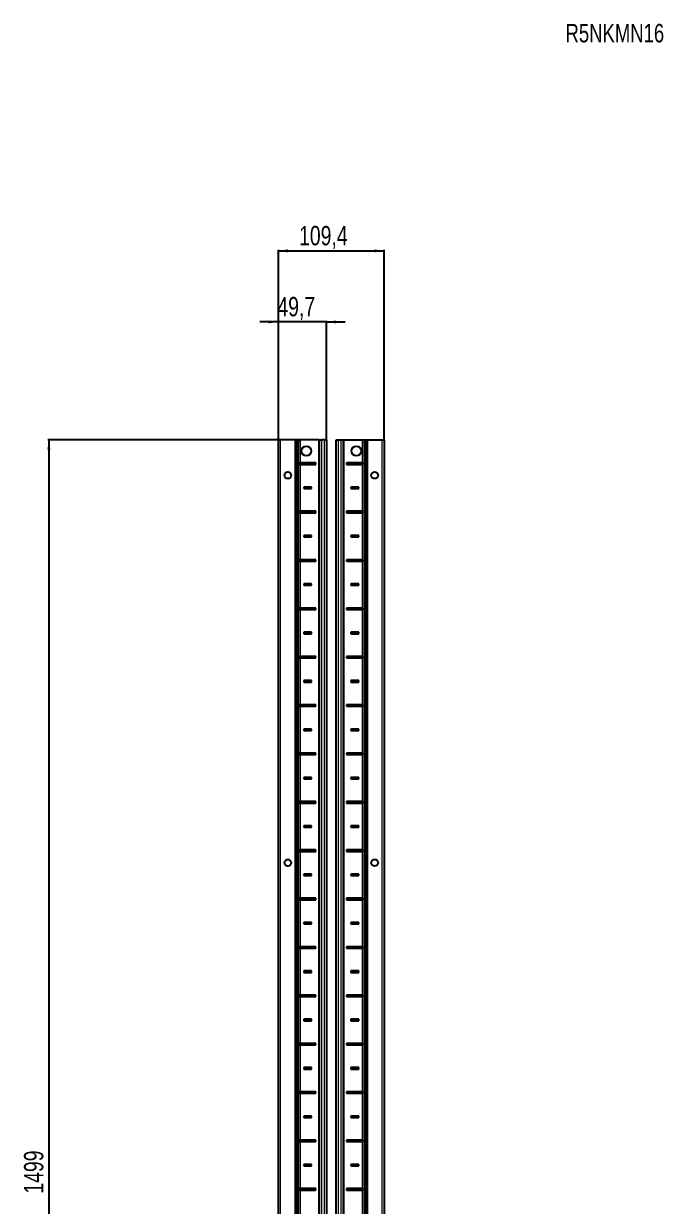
# Model space of a CAD drawing. Header units: millimetres. Extents: x -199 to 1318, y -1371 to 1077.
# Drawn here: x -199 to 462, y -145 to 1077 of the extents above; entities that cross this region are included whole.
import ezdxf

# ---------------------------------------------------------------- set-up
doc = ezdxf.new("R2010")
doc.units = ezdxf.units.MM
doc.layers.add('FORMAT', color=7, linetype='Continuous')
doc.styles.add('SLDTEXTSTYLE0', font='TXT', dxfattribs={"width": 0.75})
doc.dimstyles.new('SLDDIMSTYLE0', dxfattribs={"dimtxt": 20, "dimasz": 10, "dimexe": 0, "dimexo": 0.0625, "dimgap": 5, "dimtad": 2, "dimdec": 1, "dimrnd": 1e-09, "dimzin": 12, "dimdsep": 46, "dimtxsty": 'SLDTEXTSTYLE0', "dimsah": 1, "dimcen": 0.09, "dimadec": 0, "dimazin": 3, "dimtfac": 1, "dimtofl": 0, "dimtmove": 0, "dimatfit": 3, "dimfxl": 0, "dimfrac": 2, "dimtolj": 1, "dimtzin": 12, "dimarcsym": 0})
doc.dimstyles.new('SLDDIMSTYLE1', dxfattribs={"dimtxt": 20, "dimasz": 10, "dimexe": 0, "dimexo": 0.0625, "dimgap": 5, "dimtad": 2, "dimdec": 1, "dimrnd": 1e-09, "dimzin": 12, "dimdsep": 46, "dimtxsty": 'SLDTEXTSTYLE0', "dimsah": 1, "dimcen": 0.09, "dimadec": 0, "dimazin": 3, "dimtfac": 1, "dimtmove": 0, "dimatfit": 0, "dimfxl": 0, "dimfrac": 2, "dimtolj": 1, "dimtzin": 12, "dimarcsym": 0})

# ---------------------------------------------------------------- blocks, each defined once
blk = doc.blocks.new('_D')
at = {"layer": 'FORMAT'}
for p, q in [((86.4, 647.2), (-174.2, 647.2)), ((-173.2, 647.2), (-173.2, -851.8)), ((86.4, -851.8), (-174.2, -851.8))]:
    blk.add_line(p, q, dxfattribs=at)
for points in [[(-173.2, 647.2), (-174.7, 637.2), (-171.6, 637.2)], [(-173.2, -851.8), (-171.6, -841.8), (-174.7, -841.8)]]:
    blk.add_solid(points, dxfattribs=at)
at = {"layer": 'FORMAT', "insert": (-198.9, -131.8), "char_height": 20, "attachment_point": 1, "rotation": 90, "style": 'SLDTEXTSTYLE0'}
blk.add_mtext('1499', dxfattribs=at)
blk = doc.blocks.new('_D_1')
at = {"layer": 'FORMAT'}
for p, q in [((64, 647.2), (64, 843.6)), ((173.4, 647.2), (173.4, 843.6)), ((64, 842.6), (173.4, 842.6))]:
    blk.add_line(p, q, dxfattribs=at)
for points in [[(64, 842.6), (74, 841.1), (74, 844.2)], [(173.4, 842.6), (163.4, 844.2), (163.4, 841.1)]]:
    blk.add_solid(points, dxfattribs=at)
at = {"layer": 'FORMAT', "insert": (85.4, 868.4), "char_height": 20, "attachment_point": 1, "style": 'SLDTEXTSTYLE0'}
blk.add_mtext('109,4', dxfattribs=at)
blk = doc.blocks.new('_D_2')
at = {"layer": 'FORMAT'}
for p, q in [((64, 647.2), (64, 770.2)), ((113.7, 647.2), (113.7, 770.2)), ((64, 769.2), (44.7, 769.2)), ((113.7, 769.2), (64, 769.2)), ((113.7, 769.2), (132.9, 769.2))]:
    blk.add_line(p, q, dxfattribs=at)
for points in [[(64, 769.2), (54, 770.7), (54, 767.7)], [(113.7, 769.2), (123.7, 767.7), (123.7, 770.7)]]:
    blk.add_solid(points, dxfattribs=at)
at = {"layer": 'FORMAT', "insert": (63, 795), "char_height": 20, "attachment_point": 1, "style": 'SLDTEXTSTYLE0'}
blk.add_mtext('49,7', dxfattribs=at)

msp = doc.modelspace()

# ---------------------------------------------------------------- linework, layer by layer
at = {"color": 7, "linetype": 'Continuous', "lineweight": 25}
for p, q in [((63.98, -851.79), (63.98, 647.21)), ((63.98, 647.21), (65.98, 647.21)), ((81.33, 647.21), (65.98, 647.21)), ((81.33, 647.21), (81.98, 647.21)), ((81.98, -851.79), (81.98, 647.21)), ((81.98, 647.21), (82.56, 647.21)), ((83.77, 647.21), (82.56, 647.21)), ((83.77, -851.79), (83.77, 647.21)), ((83.8, 647.21), (83.77, 647.21)), ((83.8, -851.79), (83.8, 647.21)), ((85.01, 647.21), (83.8, 647.21)), ((85.01, 647.21), (86.42, 647.21)), ((105.83, 647.21), (86.42, 647.21)), ((105.83, 647.21), (106.48, 647.21)), ((106.48, -851.79), (106.48, 647.21)), ((106.48, 647.21), (108.48, 647.21)), ((111.68, 647.21), (108.48, 647.21)), ((111.68, 647.21), (113.68, 647.21)), ((113.68, 647.21), (113.68, -851.79)), ((123.68, -851.79), (123.68, 647.21)), ((123.68, 647.21), (125.68, 647.21)), ((125.68, 647.21), (128.88, 647.21)), ((128.88, 647.21), (130.88, 647.21)), ((130.88, 647.21), (130.88, -851.79)), ((130.88, 647.21), (131.53, 647.21)), ((131.53, 647.21), (150.93, 647.21)), ((150.93, 647.21), (152.34, 647.21)), ((152.34, 647.21), (153.55, 647.21)), ((153.55, 647.21), (153.55, -851.79)), ((153.55, 647.21), (153.58, 647.21)), ((153.58, 647.21), (153.58, -851.79)), ((153.58, 647.21), (154.79, 647.21)), ((154.79, 647.21), (155.38, 647.21)), ((155.38, 647.21), (155.38, -851.79)), ((155.38, 647.21), (156.03, 647.21)), ((156.03, 647.21), (171.38, 647.21)), ((171.38, 647.21), (173.38, 647.21)), ((173.38, 647.21), (173.38, -851.79)), ((102.83, 623.46), (86.42, 623.46)), ((102.08, 622.71), (102.83, 623.46)), ((102.83, 621.96), (102.83, 623.46)), ((150.93, 623.46), (134.53, 623.46)), ((134.53, 623.46), (134.53, 621.96)), ((135.28, 622.71), (134.53, 623.46)), ((85.93, 623.35), (85.93, 622.06)), ((86.58, 622.71), (85.93, 623.35)), ((86.58, 622.71), (85.93, 622.06)), ((86.42, 621.96), (102.83, 621.96)), ((102.08, 622.71), (86.58, 622.71)), ((102.08, 622.71), (102.83, 621.96)), ((135.28, 622.71), (134.53, 621.96)), ((134.53, 621.96), (150.93, 621.96)), ((135.28, 622.71), (150.78, 622.71)), ((150.78, 622.71), (151.42, 623.35)), ((150.78, 622.71), (151.42, 622.06)), ((151.42, 622.06), (151.42, 623.35)), ((98.33, 598.46), (90.33, 598.46)), ((90.33, 598.46), (90.33, 596.96)), ((91.08, 597.71), (90.33, 598.46)), ((91.08, 597.71), (90.33, 596.96)), ((90.33, 596.96), (98.33, 596.96)), ((97.58, 597.71), (91.08, 597.71)), ((97.58, 597.71), (98.33, 598.46)), ((97.58, 597.71), (98.33, 596.96)), ((98.33, 596.96), (98.33, 598.46)), ((139.78, 597.71), (139.03, 598.46)), ((139.03, 598.46), (139.03, 596.96)), ((147.03, 598.46), (139.03, 598.46)), ((139.78, 597.71), (139.03, 596.96)), ((139.03, 596.96), (147.03, 596.96)), ((139.78, 597.71), (146.28, 597.71)), ((146.28, 597.71), (147.03, 598.46)), ((146.28, 597.71), (147.03, 596.96)), ((147.03, 596.96), (147.03, 598.46)), ((85.93, 573.35), (85.93, 572.06)), ((86.58, 572.71), (85.93, 573.35)), ((86.58, 572.71), (85.93, 572.06)), ((102.83, 573.46), (86.42, 573.46)), ((86.42, 571.96), (102.83, 571.96)), ((102.08, 572.71), (86.58, 572.71)), ((102.08, 572.71), (102.83, 573.46)), ((102.08, 572.71), (102.83, 571.96)), ((102.83, 571.96), (102.83, 573.46)), ((135.28, 572.71), (134.53, 573.46)), ((134.53, 573.46), (134.53, 571.96)), ((150.93, 573.46), (134.53, 573.46)), ((135.28, 572.71), (134.53, 571.96)), ((134.53, 571.96), (150.93, 571.96)), ((135.28, 572.71), (150.78, 572.71)), ((150.78, 572.71), (151.42, 573.35)), ((150.78, 572.71), (151.42, 572.06)), ((151.42, 572.06), (151.42, 573.35)), ((98.33, 548.46), (90.33, 548.46)), ((90.33, 548.46), (90.33, 546.96)), ((91.08, 547.71), (90.33, 548.46)), ((91.08, 547.71), (90.33, 546.96)), ((90.33, 546.96), (98.33, 546.96)), ((97.58, 547.71), (91.08, 547.71)), ((97.58, 547.71), (98.33, 548.46)), ((97.58, 547.71), (98.33, 546.96)), ((98.33, 546.96), (98.33, 548.46)), ((147.03, 548.46), (139.03, 548.46)), ((139.03, 548.46), (139.03, 546.96)), ((139.78, 547.71), (139.03, 548.46)), ((139.78, 547.71), (139.03, 546.96)), ((139.03, 546.96), (147.03, 546.96)), ((139.78, 547.71), (146.28, 547.71)), ((146.28, 547.71), (147.03, 548.46)), ((146.28, 547.71), (147.03, 546.96)), ((147.03, 546.96), (147.03, 548.46)), ((85.93, 523.35), (85.93, 522.06)), ((86.58, 522.71), (85.93, 523.35)), ((86.58, 522.71), (85.93, 522.06)), ((102.83, 523.46), (86.42, 523.46)), ((86.42, 521.96), (102.83, 521.96)), ((102.08, 522.71), (86.58, 522.71)), ((102.08, 522.71), (102.83, 523.46)), ((102.08, 522.71), (102.83, 521.96)), ((102.83, 521.96), (102.83, 523.46)), ((135.28, 522.71), (134.53, 523.46)), ((150.93, 523.46), (134.53, 523.46)), ((134.53, 523.46), (134.53, 521.96)), ((135.28, 522.71), (134.53, 521.96)), ((134.53, 521.96), (150.93, 521.96)), ((135.28, 522.71), (150.78, 522.71)), ((150.78, 522.71), (151.42, 523.35)), ((150.78, 522.71), (151.42, 522.06)), ((151.42, 522.06), (151.42, 523.35)), ((98.33, 498.46), (90.33, 498.46)), ((90.33, 498.46), (90.33, 496.96)), ((91.08, 497.71), (90.33, 498.46)), ((91.08, 497.71), (90.33, 496.96)), ((90.33, 496.96), (98.33, 496.96)), ((97.58, 497.71), (91.08, 497.71)), ((97.58, 497.71), (98.33, 498.46)), ((97.58, 497.71), (98.33, 496.96)), ((98.33, 496.96), (98.33, 498.46)), ((147.03, 498.46), (139.03, 498.46)), ((139.03, 498.46), (139.03, 496.96)), ((139.78, 497.71), (139.03, 498.46)), ((139.78, 497.71), (139.03, 496.96)), ((139.03, 496.96), (147.03, 496.96)), ((139.78, 497.71), (146.28, 497.71)), ((146.28, 497.71), (147.03, 498.46)), ((146.28, 497.71), (147.03, 496.96)), ((147.03, 496.96), (147.03, 498.46)), ((85.93, 473.35), (85.93, 472.06)), ((86.58, 472.71), (85.93, 473.35)), ((86.58, 472.71), (85.93, 472.06)), ((102.83, 473.46), (86.42, 473.46)), ((86.42, 471.96), (102.83, 471.96)), ((102.08, 472.71), (86.58, 472.71)), ((102.08, 472.71), (102.83, 473.46)), ((102.08, 472.71), (102.83, 471.96)), ((102.83, 471.96), (102.83, 473.46)), ((135.28, 472.71), (134.53, 473.46)), ((150.93, 473.46), (134.53, 473.46)), ((134.53, 473.46), (134.53, 471.96)), ((135.28, 472.71), (134.53, 471.96)), ((134.53, 471.96), (150.93, 471.96)), ((135.28, 472.71), (150.78, 472.71)), ((150.78, 472.71), (151.42, 473.35)), ((150.78, 472.71), (151.42, 472.06)), ((151.42, 472.06), (151.42, 473.35)), ((98.33, 448.46), (90.33, 448.46)), ((90.33, 448.46), (90.33, 446.96)), ((91.08, 447.71), (90.33, 448.46)), ((91.08, 447.71), (90.33, 446.96)), ((90.33, 446.96), (98.33, 446.96)), ((97.58, 447.71), (91.08, 447.71)), ((97.58, 447.71), (98.33, 448.46)), ((97.58, 447.71), (98.33, 446.96)), ((98.33, 446.96), (98.33, 448.46)), ((147.03, 448.46), (139.03, 448.46)), ((139.03, 448.46), (139.03, 446.96)), ((139.78, 447.71), (139.03, 448.46)), ((139.78, 447.71), (139.03, 446.96)), ((139.03, 446.96), (147.03, 446.96)), ((139.78, 447.71), (146.28, 447.71)), ((146.28, 447.71), (147.03, 448.46)), ((146.28, 447.71), (147.03, 446.96)), ((147.03, 446.96), (147.03, 448.46)), ((85.93, 423.35), (85.93, 422.06)), ((86.58, 422.71), (85.93, 423.35)), ((86.58, 422.71), (85.93, 422.06)), ((102.83, 423.46), (86.42, 423.46)), ((86.42, 421.96), (102.83, 421.96)), ((102.08, 422.71), (86.58, 422.71)), ((102.08, 422.71), (102.83, 423.46)), ((102.08, 422.71), (102.83, 421.96)), ((102.83, 421.96), (102.83, 423.46)), ((150.93, 423.46), (134.53, 423.46)), ((134.53, 423.46), (134.53, 421.96)), ((135.28, 422.71), (134.53, 423.46)), ((135.28, 422.71), (134.53, 421.96)), ((134.53, 421.96), (150.93, 421.96)), ((135.28, 422.71), (150.78, 422.71)), ((150.78, 422.71), (151.42, 423.35)), ((150.78, 422.71), (151.42, 422.06)), ((151.42, 422.06), (151.42, 423.35)), ((98.33, 398.46), (90.33, 398.46)), ((90.33, 398.46), (90.33, 396.96)), ((91.08, 397.71), (90.33, 398.46)), ((91.08, 397.71), (90.33, 396.96)), ((90.33, 396.96), (98.33, 396.96)), ((97.58, 397.71), (91.08, 397.71)), ((97.58, 397.71), (98.33, 398.46)), ((97.58, 397.71), (98.33, 396.96)), ((98.33, 396.96), (98.33, 398.46)), ((147.03, 398.46), (139.03, 398.46)), ((139.03, 398.46), (139.03, 396.96)), ((139.78, 397.71), (139.03, 398.46)), ((139.78, 397.71), (139.03, 396.96)), ((139.03, 396.96), (147.03, 396.96)), ((139.78, 397.71), (146.28, 397.71)), ((146.28, 397.71), (147.03, 398.46)), ((146.28, 397.71), (147.03, 396.96)), ((147.03, 396.96), (147.03, 398.46)), ((85.93, 373.35), (85.93, 372.06)), ((86.58, 372.71), (85.93, 373.35)), ((86.58, 372.71), (85.93, 372.06)), ((102.83, 373.46), (86.42, 373.46)), ((86.42, 371.96), (102.83, 371.96)), ((102.08, 372.71), (86.58, 372.71)), ((102.08, 372.71), (102.83, 373.46)), ((102.08, 372.71), (102.83, 371.96)), ((102.83, 371.96), (102.83, 373.46)), ((150.93, 373.46), (134.53, 373.46)), ((134.53, 373.46), (134.53, 371.96)), ((135.28, 372.71), (134.53, 373.46)), ((135.28, 372.71), (134.53, 371.96)), ((134.53, 371.96), (150.93, 371.96)), ((135.28, 372.71), (150.78, 372.71)), ((150.78, 372.71), (151.42, 373.35)), ((150.78, 372.71), (151.42, 372.06)), ((151.42, 372.06), (151.42, 373.35)), ((98.33, 348.46), (90.33, 348.46)), ((90.33, 348.46), (90.33, 346.96)), ((91.08, 347.71), (90.33, 348.46)), ((91.08, 347.71), (90.33, 346.96)), ((90.33, 346.96), (98.33, 346.96)), ((97.58, 347.71), (91.08, 347.71)), ((97.58, 347.71), (98.33, 348.46)), ((97.58, 347.71), (98.33, 346.96)), ((98.33, 346.96), (98.33, 348.46)), ((147.03, 348.46), (139.03, 348.46)), ((139.03, 348.46), (139.03, 346.96)), ((139.78, 347.71), (139.03, 348.46)), ((139.78, 347.71), (139.03, 346.96)), ((139.03, 346.96), (147.03, 346.96)), ((139.78, 347.71), (146.28, 347.71)), ((146.28, 347.71), (147.03, 348.46)), ((146.28, 347.71), (147.03, 346.96)), ((147.03, 346.96), (147.03, 348.46)), ((85.93, 323.35), (85.93, 322.06)), ((86.58, 322.71), (85.93, 323.35)), ((86.58, 322.71), (85.93, 322.06)), ((102.83, 323.46), (86.42, 323.46)), ((86.42, 321.96), (102.83, 321.96)), ((102.08, 322.71), (86.58, 322.71)), ((102.08, 322.71), (102.83, 323.46)), ((102.08, 322.71), (102.83, 321.96)), ((102.83, 321.96), (102.83, 323.46)), ((150.93, 323.46), (134.53, 323.46)), ((134.53, 323.46), (134.53, 321.96)), ((135.28, 322.71), (134.53, 323.46)), ((135.28, 322.71), (134.53, 321.96)), ((134.53, 321.96), (150.93, 321.96)), ((135.28, 322.71), (150.78, 322.71)), ((150.78, 322.71), (151.42, 323.35)), ((150.78, 322.71), (151.42, 322.06)), ((151.42, 322.06), (151.42, 323.35)), ((98.33, 298.46), (90.33, 298.46)), ((90.33, 298.46), (90.33, 296.96)), ((91.08, 297.71), (90.33, 298.46)), ((91.08, 297.71), (90.33, 296.96)), ((90.33, 296.96), (98.33, 296.96)), ((97.58, 297.71), (91.08, 297.71)), ((97.58, 297.71), (98.33, 298.46)), ((97.58, 297.71), (98.33, 296.96)), ((98.33, 296.96), (98.33, 298.46)), ((147.03, 298.46), (139.03, 298.46)), ((139.03, 298.46), (139.03, 296.96)), ((139.78, 297.71), (139.03, 298.46)), ((139.78, 297.71), (139.03, 296.96)), ((139.03, 296.96), (147.03, 296.96)), ((139.78, 297.71), (146.28, 297.71)), ((146.28, 297.71), (147.03, 298.46)), ((146.28, 297.71), (147.03, 296.96)), ((147.03, 296.96), (147.03, 298.46)), ((85.93, 273.35), (85.93, 272.06)), ((86.58, 272.71), (85.93, 273.35)), ((86.58, 272.71), (85.93, 272.06)), ((102.83, 273.46), (86.42, 273.46)), ((86.42, 271.96), (102.83, 271.96)), ((102.08, 272.71), (86.58, 272.71)), ((102.08, 272.71), (102.83, 273.46)), ((102.08, 272.71), (102.83, 271.96)), ((102.83, 271.96), (102.83, 273.46)), ((150.93, 273.46), (134.53, 273.46)), ((134.53, 273.46), (134.53, 271.96)), ((135.28, 272.71), (134.53, 273.46)), ((135.28, 272.71), (134.53, 271.96)), ((134.53, 271.96), (150.93, 271.96)), ((135.28, 272.71), (150.78, 272.71)), ((150.78, 272.71), (151.42, 273.35)), ((150.78, 272.71), (151.42, 272.06)), ((151.42, 272.06), (151.42, 273.35)), ((98.33, 248.46), (90.33, 248.46)), ((90.33, 248.46), (90.33, 246.96)), ((91.08, 247.71), (90.33, 248.46)), ((91.08, 247.71), (90.33, 246.96)), ((90.33, 246.96), (98.33, 246.96)), ((97.58, 247.71), (91.08, 247.71)), ((97.58, 247.71), (98.33, 248.46)), ((97.58, 247.71), (98.33, 246.96)), ((98.33, 246.96), (98.33, 248.46)), ((147.03, 248.46), (139.03, 248.46)), ((139.03, 248.46), (139.03, 246.96)), ((139.78, 247.71), (139.03, 248.46)), ((139.78, 247.71), (139.03, 246.96)), ((139.03, 246.96), (147.03, 246.96)), ((139.78, 247.71), (146.28, 247.71)), ((146.28, 247.71), (147.03, 248.46)), ((146.28, 247.71), (147.03, 246.96)), ((147.03, 246.96), (147.03, 248.46)), ((85.93, 223.35), (85.93, 222.06)), ((86.58, 222.71), (85.93, 223.35)), ((86.58, 222.71), (85.93, 222.06)), ((102.83, 223.46), (86.42, 223.46)), ((86.42, 221.96), (102.83, 221.96)), ((102.08, 222.71), (86.58, 222.71)), ((102.08, 222.71), (102.83, 223.46)), ((102.08, 222.71), (102.83, 221.96)), ((102.83, 221.96), (102.83, 223.46)), ((150.93, 223.46), (134.53, 223.46)), ((134.53, 223.46), (134.53, 221.96)), ((135.28, 222.71), (134.53, 223.46)), ((135.28, 222.71), (134.53, 221.96)), ((134.53, 221.96), (150.93, 221.96)), ((135.28, 222.71), (150.78, 222.71)), ((150.78, 222.71), (151.42, 223.35)), ((150.78, 222.71), (151.42, 222.06)), ((151.42, 222.06), (151.42, 223.35)), ((98.33, 198.46), (90.33, 198.46)), ((90.33, 198.46), (90.33, 196.96)), ((91.08, 197.71), (90.33, 198.46)), ((91.08, 197.71), (90.33, 196.96)), ((90.33, 196.96), (98.33, 196.96)), ((97.58, 197.71), (91.08, 197.71)), ((97.58, 197.71), (98.33, 198.46)), ((97.58, 197.71), (98.33, 196.96)), ((98.33, 196.96), (98.33, 198.46)), ((147.03, 198.46), (139.03, 198.46)), ((139.03, 198.46), (139.03, 196.96)), ((139.78, 197.71), (139.03, 198.46)), ((139.78, 197.71), (139.03, 196.96)), ((139.03, 196.96), (147.03, 196.96)), ((139.78, 197.71), (146.28, 197.71)), ((146.28, 197.71), (147.03, 198.46)), ((146.28, 197.71), (147.03, 196.96)), ((147.03, 196.96), (147.03, 198.46)), ((85.93, 173.35), (85.93, 172.06)), ((86.58, 172.71), (85.93, 173.35)), ((86.58, 172.71), (85.93, 172.06)), ((102.83, 173.46), (86.42, 173.46)), ((86.42, 171.96), (102.83, 171.96)), ((102.08, 172.71), (86.58, 172.71)), ((102.08, 172.71), (102.83, 173.46)), ((102.08, 172.71), (102.83, 171.96)), ((102.83, 171.96), (102.83, 173.46)), ((150.93, 173.46), (134.53, 173.46)), ((134.53, 173.46), (134.53, 171.96)), ((135.28, 172.71), (134.53, 173.46)), ((135.28, 172.71), (134.53, 171.96)), ((134.53, 171.96), (150.93, 171.96)), ((135.28, 172.71), (150.78, 172.71)), ((150.78, 172.71), (151.42, 173.35)), ((150.78, 172.71), (151.42, 172.06)), ((151.42, 172.06), (151.42, 173.35)), ((98.33, 148.46), (90.33, 148.46)), ((90.33, 148.46), (90.33, 146.96)), ((91.08, 147.71), (90.33, 148.46)), ((91.08, 147.71), (90.33, 146.96)), ((90.33, 146.96), (98.33, 146.96)), ((97.58, 147.71), (91.08, 147.71)), ((97.58, 147.71), (98.33, 148.46)), ((97.58, 147.71), (98.33, 146.96)), ((98.33, 146.96), (98.33, 148.46)), ((147.03, 148.46), (139.03, 148.46)), ((139.03, 148.46), (139.03, 146.96)), ((139.78, 147.71), (139.03, 148.46)), ((139.78, 147.71), (139.03, 146.96)), ((139.03, 146.96), (147.03, 146.96)), ((139.78, 147.71), (146.28, 147.71)), ((146.28, 147.71), (147.03, 148.46)), ((146.28, 147.71), (147.03, 146.96)), ((147.03, 146.96), (147.03, 148.46)), ((85.93, 123.35), (85.93, 122.06)), ((86.58, 122.71), (85.93, 123.35)), ((86.58, 122.71), (85.93, 122.06)), ((102.83, 123.46), (86.42, 123.46)), ((102.08, 122.71), (86.58, 122.71)), ((102.08, 122.71), (102.83, 123.46)), ((102.08, 122.71), (102.83, 121.96)), ((102.83, 121.96), (102.83, 123.46)), ((150.93, 123.46), (134.53, 123.46)), ((134.53, 123.46), (134.53, 121.96)), ((135.28, 122.71), (134.53, 123.46)), ((135.28, 122.71), (134.53, 121.96)), ((135.28, 122.71), (150.78, 122.71)), ((150.78, 122.71), (151.42, 123.35)), ((150.78, 122.71), (151.42, 122.06)), ((151.42, 122.06), (151.42, 123.35)), ((86.42, 121.96), (102.83, 121.96)), ((134.53, 121.96), (150.93, 121.96)), ((98.33, 98.46), (90.33, 98.46)), ((90.33, 98.46), (90.33, 96.96)), ((91.08, 97.71), (90.33, 98.46)), ((97.58, 97.71), (98.33, 98.46)), ((98.33, 96.96), (98.33, 98.46)), ((147.03, 98.46), (139.03, 98.46)), ((139.03, 98.46), (139.03, 96.96)), ((139.78, 97.71), (139.03, 98.46)), ((146.28, 97.71), (147.03, 98.46)), ((147.03, 96.96), (147.03, 98.46)), ((91.08, 97.71), (90.33, 96.96)), ((90.33, 96.96), (98.33, 96.96)), ((97.58, 97.71), (91.08, 97.71)), ((97.58, 97.71), (98.33, 96.96)), ((139.78, 97.71), (139.03, 96.96)), ((139.03, 96.96), (147.03, 96.96)), ((139.78, 97.71), (146.28, 97.71)), ((146.28, 97.71), (147.03, 96.96)), ((85.93, 73.35), (85.93, 72.06)), ((86.58, 72.71), (85.93, 73.35)), ((102.83, 73.46), (86.42, 73.46)), ((102.08, 72.71), (102.83, 73.46)), ((102.83, 71.96), (102.83, 73.46)), ((150.93, 73.46), (134.53, 73.46)), ((134.53, 73.46), (134.53, 71.96)), ((135.28, 72.71), (134.53, 73.46)), ((150.78, 72.71), (151.42, 73.35)), ((151.42, 72.06), (151.42, 73.35)), ((86.58, 72.71), (85.93, 72.06)), ((86.42, 71.96), (102.83, 71.96)), ((102.08, 72.71), (86.58, 72.71)), ((102.08, 72.71), (102.83, 71.96)), ((135.28, 72.71), (134.53, 71.96)), ((134.53, 71.96), (150.93, 71.96)), ((135.28, 72.71), (150.78, 72.71)), ((150.78, 72.71), (151.42, 72.06)), ((98.33, 48.46), (90.33, 48.46)), ((90.33, 48.46), (90.33, 46.96)), ((91.08, 47.71), (90.33, 48.46)), ((91.08, 47.71), (90.33, 46.96)), ((90.33, 46.96), (98.33, 46.96)), ((97.58, 47.71), (91.08, 47.71)), ((97.58, 47.71), (98.33, 48.46)), ((97.58, 47.71), (98.33, 46.96)), ((98.33, 46.96), (98.33, 48.46)), ((147.03, 48.46), (139.03, 48.46)), ((139.03, 48.46), (139.03, 46.96)), ((139.78, 47.71), (139.03, 48.46)), ((139.78, 47.71), (139.03, 46.96)), ((139.03, 46.96), (147.03, 46.96)), ((139.78, 47.71), (146.28, 47.71)), ((146.28, 47.71), (147.03, 48.46)), ((146.28, 47.71), (147.03, 46.96)), ((147.03, 46.96), (147.03, 48.46)), ((85.93, 23.35), (85.93, 22.06)), ((86.58, 22.71), (85.93, 23.35)), ((86.58, 22.71), (85.93, 22.06)), ((102.83, 23.46), (86.42, 23.46)), ((86.42, 21.96), (102.83, 21.96)), ((102.08, 22.71), (86.58, 22.71)), ((102.08, 22.71), (102.83, 23.46)), ((102.08, 22.71), (102.83, 21.96)), ((102.83, 21.96), (102.83, 23.46)), ((150.93, 23.46), (134.53, 23.46)), ((134.53, 23.46), (134.53, 21.96)), ((135.28, 22.71), (134.53, 23.46)), ((135.28, 22.71), (134.53, 21.96)), ((134.53, 21.96), (150.93, 21.96)), ((135.28, 22.71), (150.78, 22.71)), ((150.78, 22.71), (151.42, 23.35)), ((150.78, 22.71), (151.42, 22.06)), ((151.42, 22.06), (151.42, 23.35)), ((98.33, -1.54), (90.33, -1.54)), ((90.33, -1.54), (90.33, -3.04)), ((91.08, -2.29), (90.33, -1.54)), ((91.08, -2.29), (90.33, -3.04)), ((90.33, -3.04), (98.33, -3.04)), ((97.58, -2.29), (91.08, -2.29)), ((97.58, -2.29), (98.33, -1.54)), ((97.58, -2.29), (98.33, -3.04)), ((98.33, -3.04), (98.33, -1.54)), ((147.03, -1.54), (139.03, -1.54)), ((139.03, -1.54), (139.03, -3.04)), ((139.78, -2.29), (139.03, -1.54)), ((139.78, -2.29), (139.03, -3.04)), ((139.03, -3.04), (147.03, -3.04)), ((139.78, -2.29), (146.28, -2.29)), ((146.28, -2.29), (147.03, -1.54)), ((146.28, -2.29), (147.03, -3.04)), ((147.03, -3.04), (147.03, -1.54)), ((85.93, -26.65), (85.93, -27.94)), ((86.58, -27.29), (85.93, -26.65)), ((86.58, -27.29), (85.93, -27.94)), ((102.83, -26.54), (86.42, -26.54)), ((86.42, -28.04), (102.83, -28.04)), ((102.08, -27.29), (86.58, -27.29)), ((102.08, -27.29), (102.83, -26.54)), ((102.08, -27.29), (102.83, -28.04)), ((102.83, -28.04), (102.83, -26.54)), ((150.93, -26.54), (134.53, -26.54)), ((134.53, -26.54), (134.53, -28.04)), ((135.28, -27.29), (134.53, -26.54)), ((135.28, -27.29), (134.53, -28.04)), ((134.53, -28.04), (150.93, -28.04)), ((135.28, -27.29), (150.78, -27.29)), ((150.78, -27.29), (151.42, -26.65)), ((150.78, -27.29), (151.42, -27.94)), ((151.42, -27.94), (151.42, -26.65)), ((98.33, -51.54), (90.33, -51.54)), ((90.33, -51.54), (90.33, -53.04)), ((91.08, -52.29), (90.33, -51.54)), ((91.08, -52.29), (90.33, -53.04)), ((90.33, -53.04), (98.33, -53.04)), ((97.58, -52.29), (91.08, -52.29)), ((97.58, -52.29), (98.33, -51.54)), ((97.58, -52.29), (98.33, -53.04)), ((98.33, -53.04), (98.33, -51.54)), ((147.03, -51.54), (139.03, -51.54)), ((139.03, -51.54), (139.03, -53.04)), ((139.78, -52.29), (139.03, -51.54)), ((139.78, -52.29), (139.03, -53.04)), ((139.03, -53.04), (147.03, -53.04)), ((139.78, -52.29), (146.28, -52.29)), ((146.28, -52.29), (147.03, -51.54)), ((146.28, -52.29), (147.03, -53.04)), ((147.03, -53.04), (147.03, -51.54)), ((85.93, -76.65), (85.93, -77.94)), ((86.58, -77.29), (85.93, -76.65)), ((86.58, -77.29), (85.93, -77.94)), ((102.83, -76.54), (86.42, -76.54)), ((86.42, -78.04), (102.83, -78.04)), ((102.08, -77.29), (86.58, -77.29)), ((102.08, -77.29), (102.83, -76.54)), ((102.08, -77.29), (102.83, -78.04)), ((102.83, -78.04), (102.83, -76.54)), ((150.93, -76.54), (134.53, -76.54)), ((134.53, -76.54), (134.53, -78.04)), ((135.28, -77.29), (134.53, -76.54)), ((135.28, -77.29), (134.53, -78.04)), ((134.53, -78.04), (150.93, -78.04)), ((135.28, -77.29), (150.78, -77.29)), ((150.78, -77.29), (151.42, -76.65)), ((150.78, -77.29), (151.42, -77.94)), ((151.42, -77.94), (151.42, -76.65)), ((98.33, -101.54), (90.33, -101.54)), ((90.33, -101.54), (90.33, -103.04)), ((91.08, -102.29), (90.33, -101.54)), ((91.08, -102.29), (90.33, -103.04)), ((90.33, -103.04), (98.33, -103.04)), ((97.58, -102.29), (91.08, -102.29)), ((97.58, -102.29), (98.33, -101.54)), ((97.58, -102.29), (98.33, -103.04)), ((98.33, -103.04), (98.33, -101.54)), ((147.03, -101.54), (139.03, -101.54)), ((139.03, -101.54), (139.03, -103.04)), ((139.78, -102.29), (139.03, -101.54)), ((139.78, -102.29), (139.03, -103.04)), ((139.03, -103.04), (147.03, -103.04)), ((139.78, -102.29), (146.28, -102.29)), ((146.28, -102.29), (147.03, -101.54)), ((146.28, -102.29), (147.03, -103.04)), ((147.03, -103.04), (147.03, -101.54)), ((85.93, -126.65), (85.93, -127.94)), ((86.58, -127.29), (85.93, -126.65)), ((86.58, -127.29), (85.93, -127.94)), ((102.83, -126.54), (86.42, -126.54)), ((86.42, -128.04), (102.83, -128.04)), ((102.08, -127.29), (86.58, -127.29)), ((102.08, -127.29), (102.83, -126.54)), ((102.08, -127.29), (102.83, -128.04)), ((102.83, -128.04), (102.83, -126.54)), ((150.93, -126.54), (134.53, -126.54)), ((134.53, -126.54), (134.53, -128.04)), ((135.28, -127.29), (134.53, -126.54)), ((135.28, -127.29), (134.53, -128.04)), ((134.53, -128.04), (150.93, -128.04)), ((135.28, -127.29), (150.78, -127.29)), ((150.78, -127.29), (151.42, -126.65)), ((150.78, -127.29), (151.42, -127.94)), ((151.42, -127.94), (151.42, -126.65))]:
    msp.add_line(p, q, dxfattribs=at)
at = {"color": 8, "linetype": 'Continuous', "lineweight": 18}
for p, q in [((65.98, 647.21), (65.98, -851.79)), ((81.33, -851.79), (81.33, 647.21)), ((82.56, 647.21), (82.56, -851.79)), ((85.01, -851.79), (85.01, 647.21)), ((86.42, 647.21), (86.42, 623.46)), ((105.83, -851.79), (105.83, 647.21)), ((108.48, 647.21), (108.48, -851.79)), ((111.68, -851.79), (111.68, 647.21)), ((125.68, 647.21), (125.68, -851.79)), ((128.88, -851.79), (128.88, 647.21)), ((131.53, 647.21), (131.53, -851.79)), ((150.93, 623.46), (150.93, 647.21)), ((152.34, 647.21), (152.34, -851.79)), ((154.79, -851.79), (154.79, 647.21)), ((156.03, 647.21), (156.03, -851.79)), ((171.38, -851.79), (171.38, 647.21)), ((86.42, 621.96), (86.42, 573.46)), ((150.93, 573.46), (150.93, 621.96)), ((86.42, 571.96), (86.42, 523.46)), ((150.93, 523.46), (150.93, 571.96)), ((86.42, 521.96), (86.42, 473.46)), ((150.93, 473.46), (150.93, 521.96)), ((86.42, 471.96), (86.42, 423.46)), ((150.93, 423.46), (150.93, 471.96)), ((86.42, 421.96), (86.42, 373.46)), ((150.93, 373.46), (150.93, 421.96)), ((86.42, 371.96), (86.42, 323.46)), ((150.93, 323.46), (150.93, 371.96)), ((86.42, 321.96), (86.42, 273.46)), ((150.93, 273.46), (150.93, 321.96)), ((86.42, 271.96), (86.42, 223.46)), ((150.93, 223.46), (150.93, 271.96)), ((86.42, 221.96), (86.42, 173.46)), ((150.93, 173.46), (150.93, 221.96)), ((86.42, 171.96), (86.42, 123.46)), ((150.93, 123.46), (150.93, 171.96)), ((86.42, 121.96), (86.42, 73.46)), ((150.93, 73.46), (150.93, 121.96)), ((86.42, 71.96), (86.42, 23.46)), ((150.93, 23.46), (150.93, 71.96)), ((86.42, 21.96), (86.42, -26.54)), ((150.93, -26.54), (150.93, 21.96)), ((86.42, -28.04), (86.42, -76.54)), ((150.93, -76.54), (150.93, -28.04)), ((86.42, -78.04), (86.42, -126.54)), ((150.93, -126.54), (150.93, -78.04)), ((86.42, -128.04), (86.42, -176.54)), ((150.93, -176.54), (150.93, -128.04))]:
    msp.add_line(p, q, dxfattribs=at)
at = {"color": 7, "linetype": 'Continuous', "lineweight": 25}
for centre, radius in [((92.83, 635.71), 5), ((144.53, 635.71), 5), ((73.83, 610.71), 3.5), ((163.53, 610.71), 3.5), ((73.83, 210.21), 3.5), ((163.53, 210.21), 3.5)]:
    msp.add_circle(centre, radius, dxfattribs=at)
for centre, start_param, end_param in [((86.42, 619.99), 0, 0.2482694), ((150.93, 619.99), 6.0349159, 6.2831853), ((86.42, 625.42), 2.8933233, 3.1415927), ((150.93, 625.42), 3.1415927, 3.389862), ((86.42, 569.99), 0, 0.2482694), ((86.42, 575.42), 2.8933233, 3.1415927), ((150.93, 569.99), 6.0349159, 6.2831853), ((150.93, 575.42), 3.1415927, 3.389862), ((86.42, 519.99), 0, 0.2482694), ((86.42, 525.42), 2.8933233, 3.1415927), ((150.93, 519.99), 6.0349159, 6.2831853), ((150.93, 525.42), 3.1415927, 3.389862), ((86.42, 469.99), 0, 0.2482694), ((86.42, 475.42), 2.8933233, 3.1415927), ((150.93, 469.99), 6.0349159, 6.2831853), ((150.93, 475.42), 3.1415927, 3.389862), ((86.42, 419.99), 0, 0.2482694), ((86.42, 425.42), 2.8933233, 3.1415927), ((150.93, 419.99), 6.0349159, 6.2831853), ((150.93, 425.42), 3.1415927, 3.389862), ((86.42, 369.99), 0, 0.2482694), ((86.42, 375.42), 2.8933233, 3.1415927), ((150.93, 369.99), 6.0349159, 6.2831853), ((150.93, 375.42), 3.1415927, 3.389862), ((86.42, 319.99), 0, 0.2482694), ((86.42, 325.42), 2.8933233, 3.1415927), ((150.93, 319.99), 6.0349159, 6.2831853), ((150.93, 325.42), 3.1415927, 3.389862), ((86.42, 269.99), 0, 0.2482694), ((86.42, 275.42), 2.8933233, 3.1415927), ((150.93, 269.99), 6.0349159, 6.2831853), ((150.93, 275.42), 3.1415927, 3.389862), ((86.42, 219.99), 0, 0.2482694), ((86.42, 225.42), 2.8933233, 3.1415927), ((150.93, 219.99), 6.0349159, 6.2831853), ((150.93, 225.42), 3.1415927, 3.389862), ((86.42, 169.99), 0, 0.2482694), ((86.42, 175.42), 2.8933233, 3.1415927), ((150.93, 169.99), 6.0349159, 6.2831853), ((150.93, 175.42), 3.1415927, 3.389862), ((86.42, 119.99), 0, 0.2482694), ((150.93, 119.99), 6.0349159, 6.2831853), ((86.42, 125.42), 2.8933233, 3.1415927), ((150.93, 125.42), 3.1415927, 3.389862), ((86.42, 69.99), 0, 0.2482694), ((150.93, 69.99), 6.0349159, 6.2831853), ((86.42, 75.42), 2.8933233, 3.1415927), ((150.93, 75.42), 3.1415927, 3.389862), ((86.42, 19.99), 0, 0.2482694), ((86.42, 25.42), 2.8933233, 3.1415927), ((150.93, 19.99), 6.0349159, 6.2831853), ((150.93, 25.42), 3.1415927, 3.389862), ((86.42, -30.01), 0, 0.2482694), ((86.42, -24.58), 2.8933233, 3.1415927), ((150.93, -30.01), 6.0349159, 6.2831853), ((150.93, -24.58), 3.1415927, 3.389862), ((86.42, -80.01), 0, 0.2482694), ((86.42, -74.58), 2.8933233, 3.1415927), ((150.93, -80.01), 6.0349159, 6.2831853), ((150.93, -74.58), 3.1415927, 3.389862), ((86.42, -130.01), 0, 0.2482694), ((86.42, -124.58), 2.8933233, 3.1415927), ((150.93, -130.01), 6.0349159, 6.2831853), ((150.93, -124.58), 3.1415927, 3.389862)]:
    msp.add_ellipse(centre, major_axis=(0, 3.46), ratio=0.5773503, start_param=start_param, end_param=end_param, dxfattribs=at)

# ---------------------------------------------------------------- texts
at = {"layer": 'FORMAT', "insert": (360.8, 1077.2), "char_height": 19.05, "attachment_point": 1, "style": 'SLDTEXTSTYLE0'}
msp.add_mtext('R5NKMN16', dxfattribs=at)

# ---------------------------------------------------------------- dimensions: what is measured, and where the dimension line sits
at = {"layer": 'FORMAT'}
for base, p1, p2, dimstyle, picture, middle in [((173.38, 842.62), (63.98, 647.21), (173.38, 647.21), 'SLDDIMSTYLE0', '_D_1', (118.68, 842.62)), ((63.98, 769.21), (113.68, 647.21), (63.98, 647.21), 'SLDDIMSTYLE1', '_D_2', (88.83, 769.21))]:
    dim = msp.add_linear_dim(base=base, p1=p1, p2=p2, dimstyle=dimstyle, dxfattribs=at)
    dim.commit()
    dim.dimension.update_dxf_attribs({"geometry": picture, "text_midpoint": middle, "dimtype": 160})
dim = msp.add_linear_dim(base=(-173.15, -851.79), p1=(86.42, 647.21), p2=(86.42, -851.79), angle=90, dimstyle='SLDDIMSTYLE0', dxfattribs=at)
dim.commit()
dim.dimension.update_dxf_attribs({"geometry": '_D', "text_midpoint": (-173.15, -102.29), "dimtype": 160})

doc.saveas('drawing.dxf')
